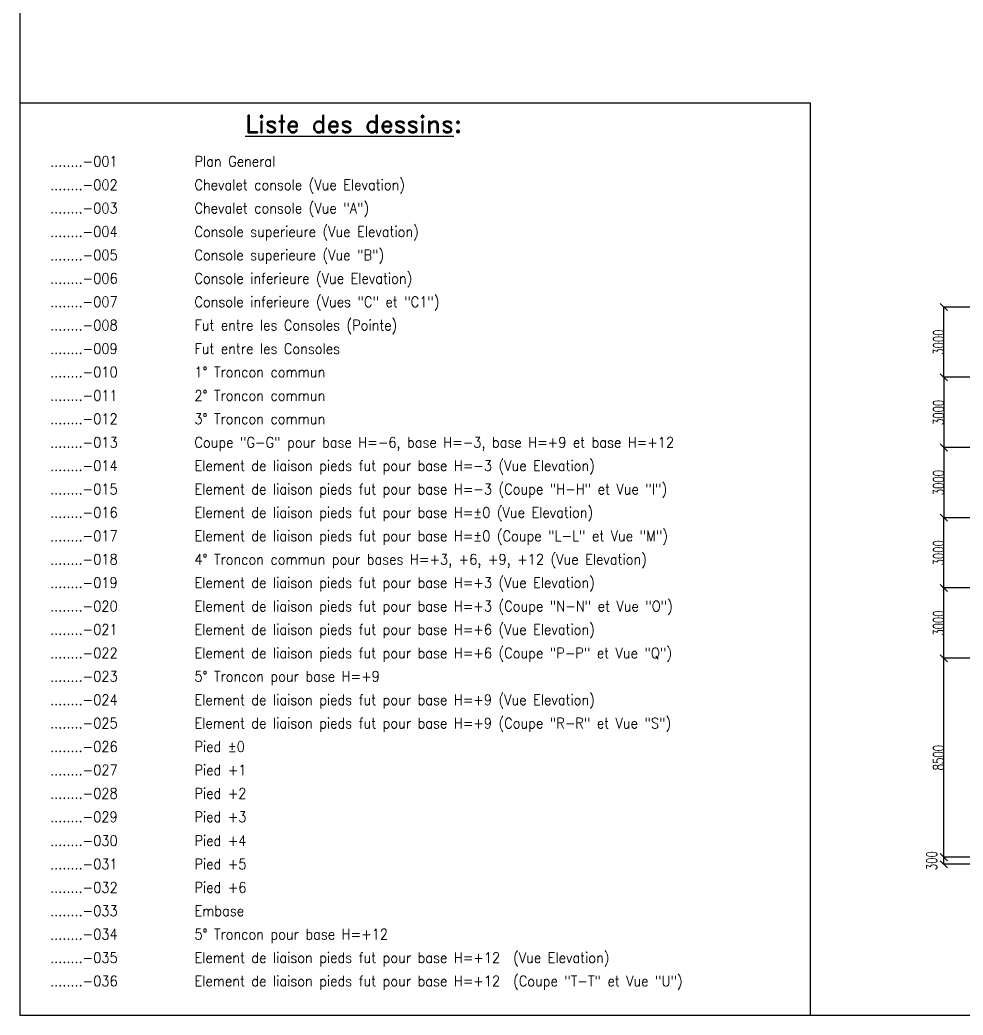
# Model space of a CAD drawing. Header units: metres. Extents: x 3750 to 162459, y 750 to 86850.
# Drawn here: x 3750 to 44023, y 750 to 43264 of the extents above; entities that cross this region are included whole.
import ezdxf
from ezdxf.enums import TextEntityAlignment as Align

# ---------------------------------------------------------------- set-up
doc = ezdxf.new("R2010")
doc.units = ezdxf.units.M
doc.header["$LTSCALE"] = 1500
for name, color, linetype in [('035B', 7, 'Continuous'), ('LM', 7, 'Continuous'), ('LS', 7, 'Continuous')]:
    doc.layers.add(name, color=color, linetype=linetype)
doc.styles.add('MONO', font='romans.shx', dxfattribs={"width": 0.7})
doc.styles.add('RD', font='ROMAND8.SHX', dxfattribs={"width": 0.7})
doc.styles.add('RS', font='ROMANS8.shx', dxfattribs={"width": 0.7})
doc.dimstyles.new('TRATTO', dxfattribs={"dimscale": 0, "dimtxt": 450, "dimasz": 300, "dimexe": 0, "dimexo": 0.06, "dimgap": 5, "dimtad": 1, "dimzin": 0, "dimdsep": 46, "dimtxsty": 'RS', "dimblk1": 'OBLIQUE', "dimblk2": 'OBLIQUE', "dimsah": 1, "dimcen": 0.09, "dimclrd": 2, "dimclre": 2, "dimclrt": 7, "dimadec": 0, "dimazin": 0, "dimtfac": 1, "dimtix": 1, "dimtmove": 2, "dimatfit": 3, "dimfxl": 1, "dimtolj": 1, "dimtzin": 0, "dimarcsym": 0})

# ---------------------------------------------------------------- blocks, each defined once
blk = doc.blocks.new('_OBLIQUE')
at = {"color": 0, "linetype": 'ByBlock'}
blk.add_line((-0.5, -0.5), (0.5, 0.5), dxfattribs=at)
blk = doc.blocks.new('*D34')
at = {"layer": 'DEFPOINTS', "color": 0, "transparency": 16777216}
for p in [(43200, 7497), (47839, 7497), (46113, 7197)]:
    blk.add_point(p, dxfattribs=at)
at = {"layer": 'LM', "color": 2, "lineweight": -2, "transparency": 16777216}
for p, q in [((47839, 7497), (43200, 7497)), ((43200, 7197), (43200, 7497)), ((46113, 7197), (43200, 7197))]:
    blk.add_line(p, q, dxfattribs=at)
at = {"layer": 'LM', "color": 2, "lineweight": -2, "transparency": 16777216, "xscale": 300, "yscale": 300, "zscale": 300}
for p, rotation in [((43200, 7497), 90), ((43200, 7197), 270)]:
    blk.add_blockref('_OBLIQUE', p, dxfattribs=dict(at, rotation=rotation))
at = {"layer": 'LM', "color": 7, "transparency": 16777216, "insert": (42685, 7347), "char_height": 450, "attachment_point": 5, "rotation": 90, "style": 'RS'}
blk.add_mtext('\\A1;300', dxfattribs=at)
blk = doc.blocks.new('*D33')
at = {"color": 2, "lineweight": -2, "transparency": 16777216}
for p, q in [((48743, 15997), (43200, 15997)), ((43200, 7497), (43200, 15997)), ((47839, 7497), (43200, 7497))]:
    blk.add_line(p, q, dxfattribs=at)
at = {"layer": 'DEFPOINTS', "color": 0, "transparency": 16777216}
for p in [(43200, 15997), (48743, 15997), (47839, 7497)]:
    blk.add_point(p, dxfattribs=at)
at = {"color": 2, "lineweight": -2, "transparency": 16777216, "xscale": 300, "yscale": 300, "zscale": 300}
for p, rotation in [((43200, 15997), 90), ((43200, 7497), 270)]:
    blk.add_blockref('_OBLIQUE', p, dxfattribs=dict(at, rotation=rotation))
at = {"color": 7, "transparency": 16777216, "insert": (42970, 11747), "char_height": 450, "attachment_point": 5, "rotation": 90, "style": 'RS'}
blk.add_mtext('\\A1;8500', dxfattribs=at)
blk = doc.blocks.new('*D35')
at = {"layer": 'DEFPOINTS', "color": 0, "transparency": 16777216}
for p in [(43200, 18997), (49062, 18997), (48743, 15997)]:
    blk.add_point(p, dxfattribs=at)
at = {"layer": 'LS', "color": 2, "lineweight": -2, "transparency": 16777216}
for p, q in [((49062, 18997), (43200, 18997)), ((43200, 15997), (43200, 18997)), ((48743, 15997), (43200, 15997))]:
    blk.add_line(p, q, dxfattribs=at)
at = {"layer": 'LS', "color": 2, "lineweight": -2, "transparency": 16777216, "xscale": 300, "yscale": 300, "zscale": 300}
for p, rotation in [((43200, 18997), 90), ((43200, 15997), 270)]:
    blk.add_blockref('_OBLIQUE', p, dxfattribs=dict(at, rotation=rotation))
at = {"layer": 'LS', "color": 7, "transparency": 16777216, "insert": (42970, 17497), "char_height": 450, "attachment_point": 5, "rotation": 90, "style": 'RS'}
blk.add_mtext('\\A1;3000', dxfattribs=at)
blk = doc.blocks.new('*D36')
at = {"layer": 'DEFPOINTS', "color": 0, "transparency": 16777216}
for p in [(43200, 21997), (49381, 21997), (49062, 18997)]:
    blk.add_point(p, dxfattribs=at)
at = {"layer": 'LS', "color": 2, "lineweight": -2, "transparency": 16777216}
for p, q in [((49381, 21997), (43200, 21997)), ((43200, 18997), (43200, 21997)), ((49062, 18997), (43200, 18997))]:
    blk.add_line(p, q, dxfattribs=at)
at = {"layer": 'LS', "color": 2, "lineweight": -2, "transparency": 16777216, "xscale": 300, "yscale": 300, "zscale": 300}
for p, rotation in [((43200, 21997), 90), ((43200, 18997), 270)]:
    blk.add_blockref('_OBLIQUE', p, dxfattribs=dict(at, rotation=rotation))
at = {"layer": 'LS', "color": 7, "transparency": 16777216, "insert": (42970, 20497), "char_height": 450, "attachment_point": 5, "rotation": 90, "style": 'RS'}
blk.add_mtext('\\A1;3000', dxfattribs=at)
blk = doc.blocks.new('*D37')
at = {"layer": 'DEFPOINTS', "color": 0, "transparency": 16777216}
for p in [(49700, 24997), (43200, 21997), (49381, 21997)]:
    blk.add_point(p, dxfattribs=at)
at = {"layer": 'LS', "color": 2, "lineweight": -2, "transparency": 16777216}
for p, q in [((49700, 24997), (43200, 24997)), ((43200, 24997), (43200, 21997)), ((49381, 21997), (43200, 21997))]:
    blk.add_line(p, q, dxfattribs=at)
at = {"layer": 'LS', "color": 2, "lineweight": -2, "transparency": 16777216, "xscale": 300, "yscale": 300, "zscale": 300}
for p, rotation in [((43200, 24997), 90), ((43200, 21997), 270)]:
    blk.add_blockref('_OBLIQUE', p, dxfattribs=dict(at, rotation=rotation))
at = {"layer": 'LS', "color": 7, "transparency": 16777216, "insert": (42970, 23497), "char_height": 450, "attachment_point": 5, "rotation": 90, "style": 'RS'}
blk.add_mtext('\\A1;3000', dxfattribs=at)
blk = doc.blocks.new('*D66')
at = {"layer": 'DEFPOINTS', "color": 0, "transparency": 16777216}
for p in [(49381, 27997), (43200, 24997), (49062, 24997)]:
    blk.add_point(p, dxfattribs=at)
at = {"layer": 'LS', "color": 2, "lineweight": -2, "transparency": 16777216}
for p, q in [((49381, 27997), (43200, 27997)), ((43200, 27997), (43200, 24997)), ((49062, 24997), (43200, 24997))]:
    blk.add_line(p, q, dxfattribs=at)
at = {"layer": 'LS', "color": 2, "lineweight": -2, "transparency": 16777216, "xscale": 300, "yscale": 300, "zscale": 300}
for p, rotation in [((43200, 27997), 90), ((43200, 24997), 270)]:
    blk.add_blockref('_OBLIQUE', p, dxfattribs=dict(at, rotation=rotation))
at = {"layer": 'LS', "color": 7, "transparency": 16777216, "insert": (42970, 26497), "char_height": 450, "attachment_point": 5, "rotation": 90, "style": 'RS'}
blk.add_mtext('\\A1;3000', dxfattribs=at)
blk = doc.blocks.new('*D67')
at = {"layer": 'DEFPOINTS', "color": 0, "transparency": 16777216}
for p in [(43200, 30997), (49700, 30997), (49381, 27997)]:
    blk.add_point(p, dxfattribs=at)
at = {"layer": 'LS', "color": 2, "lineweight": -2, "transparency": 16777216}
for p, q in [((49700, 30997), (43200, 30997)), ((43200, 27997), (43200, 30997)), ((49381, 27997), (43200, 27997))]:
    blk.add_line(p, q, dxfattribs=at)
at = {"layer": 'LS', "color": 2, "lineweight": -2, "transparency": 16777216, "xscale": 300, "yscale": 300, "zscale": 300}
for p, rotation in [((43200, 30997), 90), ((43200, 27997), 270)]:
    blk.add_blockref('_OBLIQUE', p, dxfattribs=dict(at, rotation=rotation))
at = {"layer": 'LS', "color": 7, "transparency": 16777216, "insert": (42970, 29497), "char_height": 450, "attachment_point": 5, "rotation": 90, "style": 'RS'}
blk.add_mtext('\\A1;3000', dxfattribs=at)

msp = doc.modelspace()

# ---------------------------------------------------------------- linework, layer by layer
at = {"layer": 'LS', "color": 8}
msp.add_lwpolyline([(3750, 86850), (3750, 750), (99150, 750), (99150, 12750), (125400, 12750), (125400, 86850), (3750, 86850)], close=True, dxfattribs=at)
at = {"layer": 'LS', "color": 3}
msp.add_lwpolyline([(3750, 750), (37501.957, 750), (37501.957, 39702.268), (3750, 39702.268)], close=True, dxfattribs=at)

# ---------------------------------------------------------------- texts
at = {"layer": '035B', "style": 'MONO', "width": 0.9}
for s, p in [('........-001', (5041.558, 37445.461)), ('Plan General', (11202.395, 37445.461)), ('........-002', (5041.558, 36445.461)), ('Chevalet console (Vue Elevation)', (11202.395, 36445.461)), ('........-003', (5041.558, 35445.461)), ('Chevalet console (Vue "A")', (11202.395, 35445.461)), ('........-004', (5041.558, 34445.461)), ('Console superieure (Vue Elevation)', (11202.395, 34445.461)), ('........-005', (5041.558, 33445.461)), ('Console superieure (Vue "B")', (11202.395, 33445.461)), ('........-006', (5041.558, 32445.461)), ('Console inferieure (Vue Elevation)', (11202.395, 32445.461)), ('Console inferieure (Vues "C" et "C1")', (11202.395, 31445.461)), ('........-007', (5041.558, 31445.461)), ('........-008', (5041.558, 30445.461)), ('Fut entre les Consoles (Pointe)', (11202.395, 30445.461)), ('........-009', (5041.558, 29445.461)), ('Fut entre les Consoles', (11202.395, 29445.461)), ('........-010', (5041.558, 28445.461)), ('1° Troncon commun', (11202.395, 28445.461)), ('........-011', (5041.558, 27445.461)), ('2° Troncon commun', (11202.395, 27445.461)), ('........-012', (5041.558, 26445.461)), ('3° Troncon commun ', (11202.395, 26445.461)), ('........-013', (5041.558, 25445.461)), ('Coupe "G-G" pour base H=-6, base H=-3, base H=+9 et base H=+12', (11202.395, 25445.461)), ('........-014', (5041.558, 24445.461)), ('Element de liaison pieds fut pour base H=-3 (Vue Elevation)', (11202.395, 24445.461)), ('........-015', (5041.558, 23445.461)), ('Element de liaison pieds fut pour base H=-3 (Coupe "H-H" et Vue "I")', (11202.395, 23445.461)), ('........-016', (5041.558, 22445.461)), ('Element de liaison pieds fut pour base H=%%P0 (Vue Elevation)', (11202.395, 22445.461)), ('........-017', (5041.558, 21445.461)), ('Element de liaison pieds fut pour base H=%%P0 (Coupe "L-L" et Vue "M")', (11202.395, 21445.461)), ('........-018', (5041.558, 20445.461)), ('4° Troncon commun pour bases H=+3, +6, +9, +12 (Vue Elevation)', (11202.395, 20445.461)), ('........-019', (5041.558, 19445.461)), ('Element de liaison pieds fut pour base H=+3 (Vue Elevation)', (11202.395, 19445.461)), ('........-020', (5041.558, 18445.461)), ('Element de liaison pieds fut pour base H=+3 (Coupe "N-N" et Vue "O")', (11202.395, 18445.461)), ('........-021', (5041.558, 17445.461)), ('Element de liaison pieds fut pour base H=+6 (Vue Elevation)', (11202.395, 17445.461)), ('........-022', (5041.558, 16445.461)), ('Element de liaison pieds fut pour base H=+6 (Coupe "P-P" et Vue "Q")', (11202.395, 16445.461)), ('........-023', (5041.558, 15445.461)), ('5° Troncon pour base H=+9', (11202.395, 15445.461)), ('Element de liaison pieds fut pour base H=+9 (Vue Elevation)', (11202.395, 14445.461)), ('........-024', (5041.558, 14445.461)), ('........-025', (5041.558, 13445.461)), ('Element de liaison pieds fut pour base H=+9 (Coupe "R-R" et Vue "S")', (11202.395, 13445.461)), ('........-026', (5041.558, 12445.461)), ('Pied %%P0', (11202.395, 12445.461)), ('........-027', (5041.558, 11445.461)), ('Pied +1', (11202.395, 11445.461)), ('........-028', (5041.558, 10445.461)), ('Pied +2', (11202.395, 10445.461)), ('........-029', (5041.558, 9445.461)), ('Pied +3', (11202.395, 9445.461)), ('........-030', (5041.558, 8429.178)), ('Pied +4', (11202.395, 8429.178)), ('........-031', (5041.558, 7429.178)), ('Pied +5', (11202.395, 7429.178)), ('........-032', (5041.558, 6429.178)), ('Pied +6', (11202.395, 6429.178)), ('........-033', (5041.558, 5429.178)), ('Embase', (11202.395, 5429.178)), ('........-034', (5041.558, 4429.178)), ('5° Troncon pour base H=+12', (11202.395, 4429.178)), ('........-035', (5041.558, 3429.178)), ('Element de liaison pieds fut pour base H=+12  (Vue Elevation) ', (11202.395, 3429.178)), ('........-036', (5041.558, 2429.178)), ('Element de liaison pieds fut pour base H=+12  (Coupe "T-T" et Vue "U") ', (11202.395, 2429.178))]:
    msp.add_text(s, height=450, dxfattribs=at).set_placement(p, align=Align.TOP_LEFT)
at = {"layer": 'LS', "color": 3, "style": 'RD'}
msp.add_text('%%UListe des dessins%%U:', height=750, dxfattribs=at).set_placement((13373.979, 38443.678))

# ---------------------------------------------------------------- dimensions: what is measured, and where the dimension line sits
dim = msp.add_linear_dim(base=(43199.986, 15997.493), p1=(47838.7, 7497.493), p2=(48742.956, 15997.493), angle=90, text='8500', dimstyle='TRATTO', override={"dimscale": 1})
dim.commit()
dim.dimension.update_dxf_attribs({"geometry": '*D33', "text_midpoint": (42969.986, 11747.493)})
at = {"layer": 'LM'}
dim = msp.add_linear_dim(base=(43199.986, 7497.493), p1=(46113.151, 7197.493), p2=(47838.7, 7497.493), angle=90, dimstyle='TRATTO', override={"dimscale": 1, "dimdec": 0}, dxfattribs=at)
dim.commit()
dim.dimension.update_dxf_attribs({"geometry": '*D34', "text_midpoint": (42685.449, 7347.493), "dimtype": 160})
at = {"layer": 'LS'}
for base, p1, p2, angle, picture, middle in [((43199.986, 30997.493), (49381.253, 27997.493), (49700.402, 30997.493), 90, '*D67', (42969.986, 29497.493)), ((43199.986, 24997.493), (49381.253, 27997.493), (49062.104, 24997.493), 270, '*D66', (42969.986, 26497.493)), ((43199.986, 21997.493), (49700.402, 24997.493), (49381.253, 21997.493), 270, '*D37', (42969.986, 23497.493)), ((43199.986, 21997.493), (49062.104, 18997.493), (49381.253, 21997.493), 90, '*D36', (42969.986, 20497.493)), ((43199.986, 18997.493), (48742.956, 15997.493), (49062.104, 18997.493), 90, '*D35', (42969.986, 17497.493))]:
    dim = msp.add_linear_dim(base=base, p1=p1, p2=p2, angle=angle, text='3000', dimstyle='TRATTO', override={"dimscale": 1}, dxfattribs=at)
    dim.commit()
    dim.dimension.update_dxf_attribs({"geometry": picture, "text_midpoint": middle})

doc.saveas('drawing.dxf')
